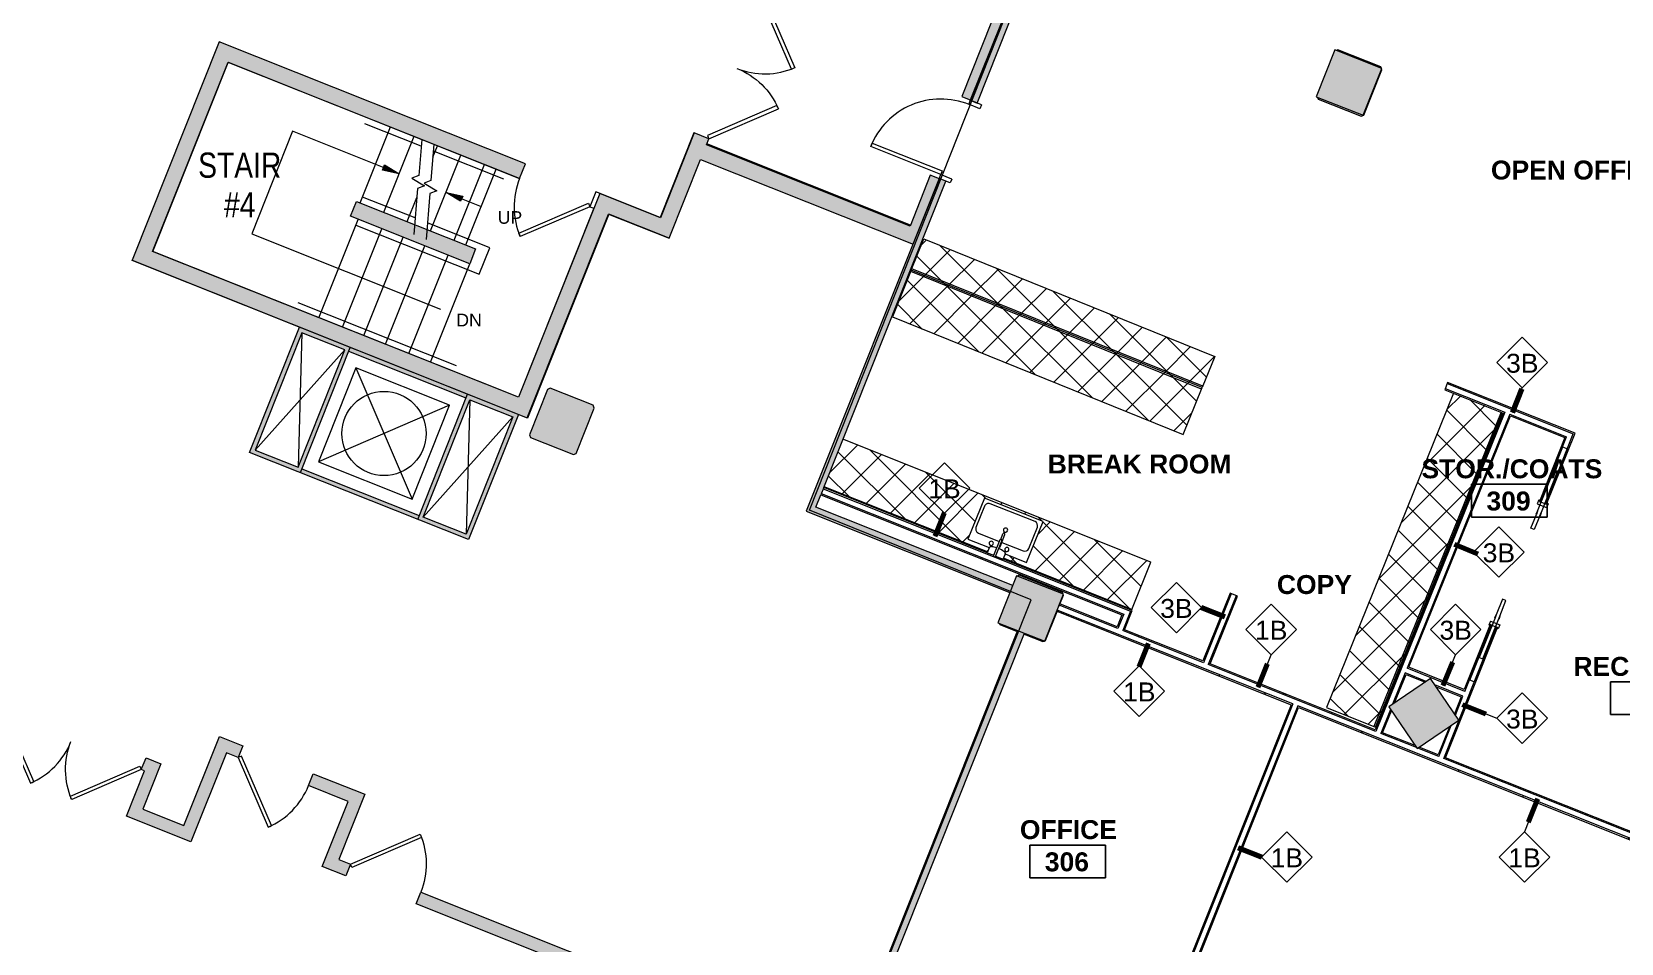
# Model space of a CAD drawing. Header units: inches. Extents: x -13 to 4331, y -638 to 2885.
# Drawn here: x 2208 to 2963, y 1564 to 1997 of the extents above; entities that cross this region are included whole.
import ezdxf

# ---------------------------------------------------------------- set-up
doc = ezdxf.new("R2010")
doc.units = ezdxf.units.IN
doc.header["$MEASUREMENT"] = 0
for name, color, linetype, lineweight in [('A-AREA-IDEN', 2, 'Continuous', 9), ('A-DETL-THIN', 151, 'Continuous', 9), ('A-DOOR', 31, 'Continuous', 13), ('A-DOOR-FRAM', 31, 'Continuous', 20), ('A-FLOR-STRS', 7, 'Continuous', 9), ('A-WALL', 113, 'Continuous', 9), ('A-WALL-IDEN', 211, 'Continuous', 9), ('A-WALL-PATT', 111, 'Continuous', 13), ('Chevy Chase Pavilion_3rd Floor Base_dwg', 8, 'Continuous', 9), ('I-WALL', 2, 'Continuous', 13), ('M-HVAC', 7, 'Continuous', 9), ('P-SANR-FIXT', 6, 'Continuous', 9), ('Q-CASE', 31, 'Continuous', 9), ('S-COLS', 52, 'Continuous', 13), ('TEXT - RCP', 7, 'Continuous', 9)]:
    doc.layers.add(name, color=color, linetype=linetype, lineweight=lineweight)
doc.styles.add('Arial', font='arial.ttf', dxfattribs={"height": 6})
doc.styles.add('Arial_1', font='arial.ttf', dxfattribs={"width": 0.8, "height": 12})
doc.styles.add('Swis721 Lt BT', font='swissl.ttf', dxfattribs={"height": 9})
doc.styles.add('Swis721 Lt BT_B', font='', dxfattribs={"height": 9})
doc.styles.get('Swis721 Lt BT_B').set_extended_font_data('Swis721 Lt BT', bold=True)
pattern_1 = [(0, (0, 0), (30.72, 7.68), [1.267, -21.773, 1.267, -21.773, -122.88]), (0, (0, 0), (30.72, 7.68), [-46.08, 1.267, -44.813, 1.267, -21.773, -53.76]), (0, (0, 0), (30.72, 7.68), [-115.2, 1.267, -14.093, 1.267, -37.133]), (120, (11.52, 3.84), (-22.011075, 22.7643), [1.267, -21.773, 1.267, -21.773, -122.88]), (120, (11.52, 3.84), (-22.011075, 22.7643), [-46.08, 1.267, -44.813, 1.267, -21.773, -53.76]), (120, (11.52, 3.84), (-22.011075, 22.7643), [-115.2, 1.267, -14.093, 1.267, -37.133]), (240, (15.36, 19.2), (-8.708925, -30.4443), [1.267, -21.773, 1.267, -21.773, -122.88]), (240, (15.36, 19.2), (-8.708925, -30.4443), [-46.08, 1.267, -44.813, 1.267, -21.773, -53.76]), (240, (15.36, 19.2), (-8.708925, -30.4443), [-115.2, 1.267, -14.093, 1.267, -37.133])]
pattern_2 = [(246.742, (1850.956, 2610.511), (10.4102, -4.474296), []), (336.742, (1850.956, 2610.511), (4.474296, 10.4102), [])]
pattern_3 = [(67, (-1776.086, -2730.02), (-10.43024, 4.427374), []), (157, (-1776.086, -2730.02), (-4.427374, -10.43024), [])]
pattern_4 = [(157, (2725.513, -2014.611), (-4.427374, -10.43024), []), (247, (2725.513, -2014.611), (10.43024, -4.427374), [])]

# ---------------------------------------------------------------- blocks, each defined once
blk = doc.blocks.new('Concrete-Rectangular-Column - 24x24-5082804-FIRST FLOOR CONSTRUCTION')
at = {"layer": 'S-COLS', "lineweight": 9}
blk.add_hatch(color=7, dxfattribs=at).paths.add_polyline_path([(2.36, -12), (12, -12), (12, 12), (-12, 12), (-12, -12)], flags=0)
at = {"layer": 'S-COLS', "color": 8, "lineweight": 20}
for p, q in [((12, 12), (-12, 12)), ((-12, 12), (-12, -12)), ((12, -12), (12, 12)), ((-12, -12), (12, -12))]:
    blk.add_line(p, q, dxfattribs=at)
blk = doc.blocks.new('Single Flush - OTJ_SOLIDFLUSH_ALUM-5082654-FIRST FLOOR CONSTRUCTION')
at = {"layer": 'A-DOOR', "lineweight": 20}
for p, q in [((16.15625, -1.75), (17.90625, -1.75)), ((16.15625, -37.5625), (16.15625, -1.75)), ((17.90625, -1.75), (17.90625, -37.5625)), ((17.90625, -37.5625), (16.15625, -37.5625))]:
    blk.add_line(p, q, dxfattribs=at)
at = {"layer": 'A-DOOR', "lineweight": 9}
blk.add_arc((17.90625, -1.75), 35.8125, 179.5, 270, dxfattribs=at)
at = {"layer": 'A-DOOR-FRAM'}
for p, q in [((-20, 4), (-20, -1.75)), ((-20, 4), (-18, 4)), ((-18, 4), (-18, -1.75)), ((18.000004, 4), (18.000004, -1.75)), ((18.000004, 4), (20.000004, 4)), ((20.000004, 4), (20.000004, -1.75)), ((-20, -1.75), (-18, -1.75)), ((18.000004, -1.75), (20.000004, -1.75))]:
    blk.add_line(p, q, dxfattribs=at)
blk = doc.blocks.new('C-Counter Top - ADJ HEIGHT-5508203-FIRST FLOOR CONSTRUCTION')
at = {"layer": 'Q-CASE'}
h = blk.add_hatch(dxfattribs=at)
h.set_pattern_fill('FP_16', color=256, style=0, pattern_type=2)
h.set_pattern_definition(pattern_2)
h.paths.add_polyline_path([(-47.26, -0.31), (-47.26, -0.75), (18.37, -0.75), (18.37, -0.31), (-47.01, -0.31)], flags=0)
h.paths.add_polyline_path([(26.59, -0.31), (26.59, -0.75), (110.23, -0.75), (110.23, -0.31), (34.24, -0.31)], flags=0)
h = blk.add_hatch(dxfattribs=at)
h.set_pattern_fill('FP_16', color=256, style=0, pattern_type=2)
h.set_pattern_definition(pattern_2)
h.paths.add_polyline_path([(-47.26, -0.75), (-47.26, -25), (110.23, -25), (110.23, -0.75), (26.59, -0.75), (26.59, -2.94), (37.48, -2.94), (37.48, -23.94), (7.48, -23.94), (7.48, -2.94), (18.39, -2.94), (18.37, -2.6), (18.37, -0.75), (-47.11, -0.75)], flags=0)
for p, q in [((-47.26, -0.31), (-47.26, -0.75)), ((-47.26, -0.75), (-47.26, -25)), ((-47.26, -0.75), (18.37, -0.75)), ((26.59, -0.75), (110.23, -0.75)), ((-47.26, -25), (110.23, -25))]:
    blk.add_line(p, q, dxfattribs=at)
blk = doc.blocks.new('C-Counter Top1 - 24_ Depth-5485153-FIRST FLOOR CONSTRUCTION')
at = {"layer": 'Q-CASE'}
h = blk.add_hatch(dxfattribs=at)
h.set_pattern_fill('FP_17', color=256, style=0, pattern_type=2)
h.set_pattern_definition(pattern_3)
h.paths.add_polyline_path([(101.74, -24), (101.74, 0), (-47.26, 0), (-47.26, -24), (86.19, -24)], flags=0)
for p, q in [((-47.26, 0), (-47.26, -24)), ((101.74, -24), (101.74, 0)), ((101.74, -0.75), (-47.26, -0.75)), ((-47.26, -24), (101.74, -24))]:
    blk.add_line(p, q, dxfattribs=at)
blk = doc.blocks.new('C-Counter Top1 - 16_ Depth_ Bar Height-5485154-FIRST FLOOR CONSTRUCTION')
at = {"layer": 'Q-CASE'}
h = blk.add_hatch(dxfattribs=at)
h.set_pattern_fill('FP_17', color=256, style=0, pattern_type=2)
h.set_pattern_definition(pattern_3)
h.paths.add_polyline_path([(101.74, 0), (101.74, 16), (-47.26, 16), (-47.26, 0), (76.5, 0)], flags=0)
for p, q in [((-47.26, 16), (101.74, 16)), ((-47.26, 0), (-47.26, 16)), ((101.74, 16), (101.74, 0)), ((101.74, 0.75), (-47.26, 0.75)), ((101.74, 0), (-47.26, 0))]:
    blk.add_line(p, q, dxfattribs=at)
blk = doc.blocks.new('Sink Kitchen-Single - 30_ x 21_-V5-FIRST FLOOR CONSTRUCTION')
at = {"layer": 'P-SANR-FIXT'}
for p, q in [((-3.47, 10.59), (-14.38, 10.59)), ((-14.38, 10.59), (-14.38, -10.41)), ((0.12, 8.34), (0.12, 2.09)), ((15.62, 10.59), (4.71, 10.59)), ((15.62, -10.41), (15.62, 10.59)), ((-12.88, 4.09), (-12.88, -6.91)), ((0.12, 6.09), (-10.88, 6.09)), ((1.12, 4.96), (1.12, 2.09)), ((12.12, 6.09), (1.4, 6.09)), ((14.12, -6.91), (14.12, 4.09)), ((-14.38, -10.41), (15.62, -10.41)), ((-10.88, -8.91), (12.12, -8.91))]:
    blk.add_line(p, q, dxfattribs=at)
for centre, radius, start, end in [((-3.38, 8.34), 1, 360, 180), ((-3.38, 8.34), 1, 180, 0), ((0.62, 8.34), 0.5, 108.7594, 180), ((4.62, 8.34), 1, 360, 180), ((4.62, 8.34), 1, 180, 360), ((-10.88, 4.09), 2, 90, 180), ((0.62, 0), 1, 360, 180), ((0.62, 0), 1, 180, 0), ((0.62, 2.09), 0.5, 180, 0), ((12.12, 4.09), 2, 360, 90), ((-10.88, -6.91), 2, 180, 270), ((12.12, -6.91), 2, 270, 0)]:
    blk.add_arc(centre, radius, start, end, dxfattribs=at)
blk = doc.blocks.new('C-Counter Top - ADJ HEIGHT-5548382-FIRST FLOOR CONSTRUCTION')
at = {"layer": 'Q-CASE'}
h = blk.add_hatch(dxfattribs=at)
h.set_pattern_fill('FP_18', color=256, style=0, pattern_type=2)
h.set_pattern_definition(pattern_4)
h.paths.add_polyline_path([(114.32, 0), (-46.88, 0), (-46.88, -0.75), (114.32, -0.75), (114.32, -0.07)], flags=0)
h = blk.add_hatch(dxfattribs=at)
h.set_pattern_fill('FP_18', color=256, style=0, pattern_type=2)
h.set_pattern_definition(pattern_4)
h.paths.add_polyline_path([(114.32, -0.75), (-46.88, -0.75), (-46.77, -25), (114.32, -25), (114.32, -0.75)], flags=0)
for p, q in [((114.32, 0), (-46.89, 0)), ((114.32, -0.75), (114.32, 0)), ((-46.88, -0.75), (114.32, -0.75)), ((114.32, -25), (114.32, -0.75)), ((-46.77, -25), (114.32, -25))]:
    blk.add_line(p, q, dxfattribs=at)
blk = doc.blocks.new('Double Flush Pocket - Int-PP-F-WDMF-72_ x 84-5659430-FIRST FLOOR CONSTRUCTION')
at = {"layer": 'A-DOOR', "lineweight": 20}
for p, q in [((-48, -0.88), (-48, 0.87)), ((-48, 0.87), (-26.82, 0.87)), ((-25.24, 0.87), (-18.19, 0.87)), ((-18.19, 0.87), (-18.19, -0.88)), ((18.19, 0.87), (18.19, -0.88)), ((26.21, 0.87), (18.19, 0.87)), ((48, 0.87), (27.79, 0.87)), ((48, -0.88), (48, 0.87)), ((-26.82, -0.88), (-48, -0.88)), ((-18.19, -0.88), (-25.24, -0.88)), ((18.19, -0.88), (26.21, -0.88)), ((27.79, -0.88), (48, -0.88))]:
    blk.add_line(p, q, dxfattribs=at)
at = {"layer": 'A-DOOR', "lineweight": 9}
for p, q in [((-26.82, 0.99), (-25.24, 0.99)), ((-26.82, 0.99), (-26.82, 0.87)), ((-25.24, 0.87), (-26.82, 0.87)), ((-25.24, 0.87), (-25.24, 0.99)), ((26.21, 0.99), (27.79, 0.99)), ((26.21, 0.99), (26.21, 0.87)), ((27.79, 0.87), (26.21, 0.87)), ((27.79, 0.87), (27.79, 0.99)), ((-26.82, -0.88), (-25.24, -0.88)), ((-26.82, -0.88), (-26.82, -0.99)), ((-25.24, -0.99), (-26.82, -0.99)), ((-25.24, -0.99), (-25.24, -0.88)), ((26.21, -0.88), (27.79, -0.88)), ((26.21, -0.88), (26.21, -0.99)), ((27.79, -0.99), (26.21, -0.99)), ((27.79, -0.99), (27.79, -0.88))]:
    blk.add_line(p, q, dxfattribs=at)
for centre, start, end in [((-48, 0.87), 359.5, 0), ((48, 0.87), 180, 180.5)]:
    blk.add_arc(centre, 29.81, start, end, dxfattribs=at)
at = {"layer": 'A-DOOR-FRAM'}
for p, q in [((-32, 2.38), (-30, 2.38)), ((-32, 2.38), (-32, 1.88)), ((-32, 1.88), (-31.5, 1.88)), ((-31.5, -1.88), (-31.5, 1.88)), ((-30, -2.38), (-30, 2.38)), ((30, -2.38), (30, 2.38)), ((30, 2.38), (32, 2.38)), ((31.5, 1.88), (32, 1.88)), ((31.5, -1.88), (31.5, 1.88)), ((32, 2.38), (32, 1.88)), ((-32, -1.88), (-31.5, -1.88)), ((-32, -2.38), (-32, -1.88)), ((-32, -2.38), (-30, -2.38)), ((30, -2.38), (32, -2.38)), ((31.5, -1.88), (32, -1.88)), ((32, -2.38), (32, -1.88))]:
    blk.add_line(p, q, dxfattribs=at)
blk = doc.blocks.new('P-Faucet-Counter - Polished Chrome-4259823-FIRST FLOOR CONSTRUCTION')
at = {"layer": 'P-SANR-FIXT'}
for p, q in [((-0.47, 0.12), (-0.47, -7.88)), ((0.47, -7.88), (0.47, 0.12))]:
    blk.add_line(p, q, dxfattribs=at)
for centre, start, end in [((0, 0.12), 0, 180), ((0, -7.88), 180, 360)]:
    blk.add_arc(centre, 0.467, start, end, dxfattribs=at)
blk = doc.blocks.new('P-Water Filtration Cooler Bottle Filler - Bottle Filler-5619161-FIRST FLOOR CONSTRUCTION')
at = {"layer": 'P-SANR-FIXT'}
for p, q in [((-4.11, 4.32), (-4.11, 1.88)), ((-4.11, 1.88), (-0.78, 1.88)), ((0.16, 1.88), (4.11, 1.88)), ((4.11, 1.88), (4.11, 4.32))]:
    blk.add_line(p, q, dxfattribs=at)
for start, end in [(93.83229, 105.50193), (74.49807, 89.22601)]:
    blk.add_arc((0, -5.9), 11.64, start, end, dxfattribs=at)
for points in [[(-3.11, 5.32), (-3.19, 5.32), (-3.34, 5.3), (-3.55, 5.23), (-3.74, 5.11), (-3.93, 4.92), (-4.05, 4.71), (-4.1, 4.49), (-4.11, 4.38), (-4.11, 4.32)], [(4.11, 4.32), (4.11, 4.4), (4.09, 4.55), (4.02, 4.76), (3.9, 4.95), (3.71, 5.14), (3.5, 5.26), (3.28, 5.31), (3.17, 5.32), (3.11, 5.32)]]:
    blk.add_open_spline(points, degree=3, knots=[0, 0, 0, 0, 0.142857, 0.285714, 0.428571, 0.571429, 0.785714, 0.892857, 1, 1, 1, 1], dxfattribs=at)
blk = doc.blocks.new('Chevy Chase Pavilion_3rd Floor Base_dwg__U3-5518006-FIRST FLOOR CONSTRUCTION')
at = {"layer": 'A-DOOR', "color": 7, "lineweight": 9, "flags": 128}
blk.add_lwpolyline([(0, 0), (25.46, 25.46), (26.07, 24.84), (26.66, 24.18), (1.24, -1.24)], close=True, dxfattribs=at)
at = {"layer": 'A-DOOR', "color": 7, "lineweight": 9}
blk.add_arc((0, 0), 36, 0, 45, dxfattribs=at)
blk = doc.blocks.new('Chevy Chase Pavilion_3rd Floor Base_dwg__U3-5518005-FIRST FLOOR CONSTRUCTION')
at = {"layer": 'A-DOOR', "color": 7, "lineweight": 9, "flags": 128}
blk.add_lwpolyline([(0, 0), (25.46, 25.46), (26.07, 24.84), (26.66, 24.18), (1.24, -1.24)], close=True, dxfattribs=at)
at = {"layer": 'A-DOOR', "color": 7, "lineweight": 9}
blk.add_arc((0, 0), 36, 0, 45, dxfattribs=at)
blk = doc.blocks.new('Chevy Chase Pavilion_3rd Floor Base_dwg_cut-V1-FIRST FLOOR CONSTRUCTION')
at = {"layer": 'A-FLOR-STRS', "flags": 128}
blk.add_lwpolyline([(-0.815, 0), (-0.125, 0), (-0.063, -0.125), (0.062, 0.125), (0.125, 0), (1, 0)], dxfattribs=at)
blk = doc.blocks.new('Chevy Chase Pavilion_3rd Floor Base_dwg_cut-V2-FIRST FLOOR CONSTRUCTION')
at = {"layer": 'A-FLOR-STRS', "flags": 128}
blk.add_lwpolyline([(-0.815, 0), (-0.125, 0), (-0.063, -0.125), (0.062, 0.125), (0.125, 0), (1, 0)], dxfattribs=at)
blk = doc.blocks.new('Chevy Chase Pavilion_3rd Floor Base_dwg__U5-5518022-FIRST FLOOR CONSTRUCTION')
at = {"layer": 'A-DOOR', "color": 7, "lineweight": 9, "flags": 128}
blk.add_lwpolyline([(0, 0), (25.46, -25.46), (26.07, -24.84), (26.66, -24.18), (1.24, 1.24)], close=True, dxfattribs=at)
at = {"layer": 'A-DOOR', "color": 7, "lineweight": 9}
blk.add_arc((0, 0), 36, 315, 0, dxfattribs=at)
blk = doc.blocks.new('Chevy Chase Pavilion_3rd Floor Base_dwg__U5-5518008-FIRST FLOOR CONSTRUCTION')
at = {"layer": 'A-DOOR', "color": 7, "lineweight": 9, "flags": 128}
blk.add_lwpolyline([(0, 0), (25.46, -25.46), (26.07, -24.84), (26.66, -24.18), (1.24, 1.24)], close=True, dxfattribs=at)
at = {"layer": 'A-DOOR', "color": 7, "lineweight": 9}
blk.add_arc((0, 0), 36, 315, 0, dxfattribs=at)
blk = doc.blocks.new('Chevy Chase Pavilion_3rd Floor Base_dwg-5020009-FIRST FLOOR CONSTRUCTION')
at = {"layer": 'A-FLOR-STRS'}
for points in [[(2382.29, 1929.43), (2374.37, 1931.15), (2375.35, 1933.63)], [(2411.52, 1916.34), (2404.58, 1920.54), (2412.51, 1918.81)]]:
    blk.add_hatch(color=256, dxfattribs=at).paths.add_polyline_path(points, flags=0)
at = {"layer": 'A-WALL-PATT', "lineweight": 9}
h = blk.add_hatch(color=7, dxfattribs=at)
h.paths.add_polyline_path([(2839.39, 1956.78), (2840.69, 1957.34), (2849.23, 1978.9), (2849.03, 1979.36), (2840.25, 1957.2), (2818.54, 1965.8), (2818.94, 1964.89), (2838.33, 1957.2)], flags=0)
h.paths.add_polyline_path([(2848.94, 1979.57), (2848.67, 1980.2), (2828.22, 1988.3), (2827.59, 1988.03), (2848.67, 1979.68)], flags=0)
for points in [[(2415.83, 1886.65), (2418.66, 1893.73), (2362.05, 1916.3), (2359.23, 1909.22), (2410.96, 1888.59)], [(2465.19, 1795.95), (2466.49, 1796.51), (2475.04, 1818.07), (2474.48, 1819.37), (2454.02, 1827.48), (2452.73, 1826.91), (2444.18, 1805.36), (2444.74, 1804.06), (2463.78, 1796.51)]]:
    blk.add_hatch(color=7, dxfattribs=at).paths.add_polyline_path(points, flags=0)
h = blk.add_hatch(color=7, dxfattribs=at)
h.paths.add_polyline_path([(2415.29, 1755.51), (2438.99, 1814.95), (2414.84, 1824.59), (2414.84, 1824.64), (2359.13, 1846.86), (2359.11, 1846.81), (2334.96, 1856.44), (2311.25, 1797), (2414.84, 1755.68)], flags=0)
h.paths.add_polyline_path([(2414.17, 1758.11), (2393.74, 1766.26), (2415.96, 1821.99), (2436.4, 1813.84), (2414.84, 1759.8)], flags=0)
h.paths.add_polyline_path([(2391.88, 1767), (2336.15, 1789.22), (2358.37, 1844.95), (2414.1, 1822.73), (2392.9, 1769.55)], flags=0)
h.paths.add_polyline_path([(2334.29, 1789.96), (2313.85, 1798.11), (2336.08, 1853.84), (2356.51, 1845.69), (2335.41, 1792.76)], flags=0)
h = blk.add_hatch(color=7, dxfattribs=at)
h.paths.add_polyline_path([(2459.2, 1484.99), (2463.65, 1496.13), (2458.07, 1498.35), (2455.85, 1492.78), (2439.82, 1499.17), (2437.6, 1493.6), (2455.85, 1486.32)], flags=0)
h.paths.add_polyline_path([(2364.75, 1490.28), (2375.88, 1518.21), (2404.16, 1506.94), (2406.38, 1512.51), (2372.53, 1526.01), (2360.68, 1496.28), (2361.09, 1495.67)], flags=0)
h.paths.add_polyline_path([(2476.98, 1529.57), (2485.5, 1550.93), (2392.62, 1587.98), (2390.39, 1582.4), (2477.71, 1547.58), (2471.41, 1531.79), (2475.9, 1530)], flags=0)
h.paths.add_polyline_path([(2154.12, 1591.26), (2178.93, 1653.49), (2182.88, 1651.92), (2191.48, 1673.47), (2192.96, 1672.87), (2195.18, 1678.45), (2188.12, 1681.26), (2179.53, 1659.71), (2175.58, 1661.29), (2150.76, 1599.05), (2145.19, 1601.28), (2152.49, 1619.57), (2141.34, 1624.02), (2139.12, 1618.45), (2144.69, 1616.22), (2137.4, 1597.93), (2150.76, 1592.59)], flags=0)
h.paths.add_polyline_path([(2356.95, 1595.74), (2359.18, 1601.31), (2353.6, 1603.53), (2365.94, 1634.47), (2341.51, 1644.21), (2339.29, 1638.64), (2358.14, 1631.12), (2345.81, 1600.18), (2353.6, 1597.08)], flags=0)
h.paths.add_polyline_path([(1989.63, 1607.76), (2013.82, 1668.42), (2071.41, 1645.45), (2070.86, 1646.72), (2072.71, 1651.39), (2010.47, 1676.21), (1986.28, 1615.56), (1922.65, 1640.93), (1943.99, 1694.44), (1894.39, 1714.22), (1892.16, 1708.64), (1936.19, 1691.08), (1914.85, 1637.58), (1986.28, 1609.1)], flags=0)
h.paths.add_polyline_path([(2283.38, 1611.84), (2300.28, 1654.19), (2305.85, 1651.97), (2308.07, 1657.54), (2296.93, 1661.99), (2280.03, 1619.63), (2260.53, 1627.41), (2269.12, 1648.96), (2262.06, 1651.78), (2259.84, 1646.2), (2261.33, 1645.61), (2252.73, 1624.06), (2282.75, 1612.09)], flags=0)
h.paths.add_polyline_path([(1728.02, 1619.37), (1781.26, 1752.87), (1825.28, 1735.31), (1827.51, 1740.89), (1777.91, 1760.67), (1724.67, 1627.17), (1472.19, 1727.85), (1491.2, 1775.5), (1479.96, 1779.98), (1477.74, 1774.41), (1483.4, 1772.15), (1464.4, 1724.5), (1724.67, 1620.71)], flags=0)
h.paths.add_polyline_path([(2105.68, 1631.78), (2107.9, 1637.36), (2095, 1642.5), (2092.79, 1636.92), (2100.87, 1633.7)], flags=0)
h.paths.add_polyline_path([(1390.79, 1695.5), (1377.91, 1713.34), (1390.77, 1745.57), (1385.19, 1747.8), (1371.12, 1712.5), (1380.4, 1699.65), (1390.77, 1695.51)], flags=0)
h.paths.add_polyline_path([(1404.1, 1779.01), (1412.62, 1800.38), (1418.29, 1798.12), (1420.51, 1803.69), (1409.27, 1808.17), (1398.53, 1781.24)], flags=0)
h = blk.add_hatch(color=7, dxfattribs=at)
h.paths.add_polyline_path([(2688.12, 1707.05), (2688.79, 1707.34), (2679.41, 1711.06), (2679.21, 1710.58), (2687.7, 1707.22)], flags=0)
h.paths.add_polyline_path([(2689.23, 1707.53), (2689.42, 1707.61), (2694.88, 1721.4), (2694.75, 1721.44), (2689.26, 1707.61)], flags=0)
h.paths.add_polyline_path([(2675.96, 1711.87), (2676.15, 1712.35), (2667.38, 1715.83), (2667.67, 1715.15), (2674.03, 1712.63)], flags=0)
h.paths.add_polyline_path([(2695.44, 1723.19), (2696.13, 1724.94), (2696.27, 1724.88), (2697.95, 1729.2), (2697.88, 1729.36), (2695.9, 1724.35)], flags=0)
h.paths.add_polyline_path([(2697.78, 1729.59), (2697.4, 1730.47), (2676.95, 1738.57), (2676.08, 1738.2), (2697.4, 1729.74)], flags=0)
at = {"layer": 'A-FLOR-STRS'}
for p, q in [((2363.85, 1915.59), (2378.24, 1951.66)), ((2392.75, 1942.51), (2365.94, 1953.2)), ((2375, 1911.14), (2389.39, 1947.22)), ((2398.34, 1937.26), (2400.53, 1942.77)), ((2374.37, 1931.15), (2375.35, 1933.63)), ((2375.35, 1933.63), (2382.29, 1929.43)), ((2397.29, 1902.25), (2411.68, 1938.33)), ((2432.11, 1926.81), (2398.58, 1940.19)), ((2408.44, 1897.81), (2422.82, 1933.88)), ((2382.29, 1929.43), (2374.37, 1931.15)), ((2414.04, 1895.57), (2428.43, 1931.64)), ((2389.93, 1908.42), (2364.96, 1918.37)), ((2386.15, 1906.7), (2390.74, 1918.21)), ((2404.58, 1920.54), (2421.34, 1913.86)), ((2411.52, 1916.34), (2404.58, 1920.54)), ((2404.58, 1920.54), (2412.51, 1918.81)), ((2412.51, 1918.81), (2411.52, 1916.34)), ((2344.24, 1861.01), (2362.89, 1907.76)), ((2355.39, 1856.56), (2374.03, 1903.32)), ((2365.6, 1852.49), (2384.25, 1899.24)), ((2375.82, 1848.41), (2394.47, 1895.17)), ((2386.97, 1843.97), (2405.61, 1890.72)), ((2397.18, 1839.89), (2415.83, 1886.65)), ((2334.2, 1868.24), (2409.44, 1838.23))]:
    blk.add_line(p, q, dxfattribs=at)
at = {"layer": 'A-FLOR-STRS', "flags": 128}
for points in [[(2382.29, 1929.43), (2331.72, 1949.6), (2312.28, 1900.85), (2401.9, 1865.11)], [(2361.77, 1904.98), (2420.29, 1881.64), (2425.34, 1894.29), (2395.75, 1906.09)]]:
    blk.add_lwpolyline(points, dxfattribs=at)
at = {"layer": 'A-WALL', "color": 7}
for p, q in [((2625.21, 1905.01), (2528.47, 1943.59)), ((2335.41, 1787.36), (2359.11, 1846.81)), ((2414.1, 1822.73), (2358.37, 1844.95)), ((2391.14, 1765.14), (2414.84, 1824.59)), ((2336.15, 1789.22), (2391.88, 1767))]:
    blk.add_line(p, q, dxfattribs=at)
at = {"layer": 'A-WALL', "color": 7, "flags": 128}
for points in [[(2522.48, 1948.83), (2522.37, 1948.87), (2506.33, 1908.65), (2475.76, 1920.84), (2472.94, 1913.76), (2474.79, 1913.02), (2438.98, 1823.22), (2265.32, 1892.48), (2301.13, 1982.28)], [(2439.54, 1927.21), (2439.5, 1927.1), (2301.13, 1982.28)], [(2510.61, 1898.8), (2510.59, 1898.75), (2481.88, 1910.2), (2443.24, 1813.32), (2255.41, 1888.22), (2255.44, 1888.29)], [(2438.99, 1814.95), (2415.29, 1755.51), (2311.25, 1797), (2334.96, 1856.44)]]:
    blk.add_lwpolyline(points, dxfattribs=at)
for points in [[(2415.83, 1886.65), (2359.23, 1909.22), (2362.05, 1916.3), (2418.66, 1893.73)], [(2313.85, 1798.11), (2334.29, 1789.96), (2356.51, 1845.69), (2336.08, 1853.84)], [(2414.17, 1758.11), (2393.74, 1766.26), (2415.96, 1821.99), (2436.4, 1813.84)], [(2262.06, 1651.78), (2269.12, 1648.96), (2260.53, 1627.41), (2280.03, 1619.63), (2296.93, 1661.99), (2308.07, 1657.54), (2305.85, 1651.97), (2300.28, 1654.19), (2283.38, 1611.84), (2252.73, 1624.06), (2261.33, 1645.61), (2259.84, 1646.2)], [(2341.51, 1644.21), (2365.94, 1634.47), (2353.6, 1603.53), (2359.18, 1601.31), (2356.95, 1595.74), (2345.81, 1600.18), (2358.14, 1631.12), (2339.29, 1638.64)], [(2392.62, 1587.98), (2485.5, 1550.93), (2476.98, 1529.57), (2471.41, 1531.79), (2477.71, 1547.58), (2390.39, 1582.4)]]:
    blk.add_lwpolyline(points, close=True, dxfattribs=at)
at = {"layer": 'M-HVAC'}
for p, q in [((2336.08, 1853.84), (2334.29, 1789.96)), ((2313.85, 1798.11), (2356.51, 1845.69)), ((2361.72, 1837.16), (2388.53, 1774.79)), ((2415.96, 1821.99), (2414.17, 1758.11)), ((2393.74, 1766.26), (2436.4, 1813.84))]:
    blk.add_line(p, q, dxfattribs=at)
at = {"layer": 'M-HVAC', "flags": 128}
blk.add_lwpolyline([(2406.31, 1819.38), (2343.94, 1792.57), (2388.53, 1774.79), (2406.31, 1819.38), (2361.72, 1837.16), (2343.94, 1792.57)], dxfattribs=at)
at = {"layer": 'M-HVAC'}
blk.add_circle((2375.12, 1805.97), 20.03, dxfattribs=at)
at = {"layer": 'S-COLS', "color": 7, "lineweight": 9, "flags": 128}
for points in [[(2848.94, 1979.57), (2848.67, 1980.2), (2828.22, 1988.3), (2827.59, 1988.03)], [(2818.54, 1965.8), (2818.94, 1964.89), (2839.39, 1956.78), (2840.69, 1957.34), (2849.23, 1978.9), (2849.03, 1979.36)], [(2697.78, 1729.59), (2697.4, 1730.47), (2676.95, 1738.57), (2676.08, 1738.2)], [(2696.27, 1724.88), (2697.96, 1729.17), (2697.88, 1729.36)], [(2667.38, 1715.83), (2667.67, 1715.15), (2675.96, 1711.87)], [(2689.23, 1707.53), (2689.42, 1707.61), (2694.88, 1721.4)], [(2679.21, 1710.58), (2688.12, 1707.05), (2688.79, 1707.34)]]:
    blk.add_lwpolyline(points, dxfattribs=at)
blk.add_lwpolyline([(2444.18, 1805.36), (2444.74, 1804.06), (2465.19, 1795.95), (2466.49, 1796.51), (2475.04, 1818.07), (2474.48, 1819.37), (2454.02, 1827.48), (2452.73, 1826.91)], close=True, dxfattribs=at)
for name, p, rotation in [('Chevy Chase Pavilion_3rd Floor Base_dwg__U3-5518006-FIRST FLOOR CONSTRUCTION', (2556.12, 2012.93), 248.2578975104178), ('Chevy Chase Pavilion_3rd Floor Base_dwg__U3-5518006-FIRST FLOOR CONSTRUCTION', (2472.94, 1913.76), 158.2579999999989), ('Chevy Chase Pavilion_3rd Floor Base_dwg__U5-5518008-FIRST FLOOR CONSTRUCTION', (2192.96, 1672.87), 338.258), ('Chevy Chase Pavilion_3rd Floor Base_dwg__U5-5518008-FIRST FLOOR CONSTRUCTION', (2305.85, 1651.97), 338.258)]:
    blk.add_blockref(name, p, dxfattribs=dict(rotation=rotation))
at = {"extrusion": (0, 0, -1)}
for name, p, zscale, rotation in [('Chevy Chase Pavilion_3rd Floor Base_dwg__U3-5518005-FIRST FLOOR CONSTRUCTION', (-2529.45, 1946.05), -1, 111.7418975103844), ('Chevy Chase Pavilion_3rd Floor Base_dwg__U5-5518022-FIRST FLOOR CONSTRUCTION', (-2259.84, 1646.2), -1, 21.74199999999709), ('Chevy Chase Pavilion_3rd Floor Base_dwg__U5-5518022-FIRST FLOOR CONSTRUCTION', (-2359.18, 1601.31), -0.9999999999999999, 201.7419999999995)]:
    blk.add_blockref(name, p, dxfattribs=dict(at, zscale=zscale, rotation=rotation))
at = {"xscale": 24.99999999999999, "yscale": 24.99999999999999, "zscale": 24.99999999999999, "rotation": 265.2665135968279}
for name, p in [('Chevy Chase Pavilion_3rd Floor Base_dwg_cut-V2-FIRST FLOOR CONSTRUCTION', (2391.34, 1925.46)), ('Chevy Chase Pavilion_3rd Floor Base_dwg_cut-V1-FIRST FLOOR CONSTRUCTION', (2397.17, 1923.14))]:
    blk.add_blockref(name, p, dxfattribs=at)
at = {"layer": 'A-FLOR-STRS', "char_height": 6, "attachment_point": 2, "line_spacing_factor": 0.941778, "style": 'Arial'}
for s, insert, width in [('UP', (2434.96, 1911.65), 13.8835), ('DN', (2415.52, 1862.9), 14.3977)]:
    blk.add_mtext(s, dxfattribs=dict(at, insert=insert, width=width))
at = {"layer": 'TEXT - RCP', "insert": (2306.58, 1939.5), "char_height": 12, "width": 45.5438, "attachment_point": 2, "line_spacing_factor": 0.941778, "style": 'Arial_1'}
blk.add_mtext('STAIR\\P#4', dxfattribs=at)
blk = doc.blocks.new('Wall Tag - 1_4_-62626-FIRST FLOOR CONSTRUCTION')
at = {"layer": 'A-WALL-IDEN'}
for p, q in [((-0.125, 0), (0, 0.125)), ((0, 0.125), (0.125, 0)), ((-0.125, 0), (0, -0.125)), ((0, -0.125), (0.125, 0))]:
    blk.add_line(p, q, dxfattribs=at)
blk = doc.blocks.new('Room Tag - Room Name and Number-3379422-FIRST FLOOR CONSTRUCTION')
at = {"layer": 'A-AREA-IDEN'}
for p, q in [((-0.1881, -0.1636), (-0.1881, -0.0018)), ((-0.1881, -0.0018), (0.1869, -0.0018)), ((0.1869, -0.0018), (-0.1881, -0.0018)), ((-0.1881, -0.0018), (-0.1881, -0.1636)), ((0.1869, -0.0018), (0.1869, -0.1636)), ((0.1869, -0.1636), (0.1869, -0.0018)), ((0.1869, -0.1636), (-0.1881, -0.1636)), ((-0.1881, -0.1636), (0.1869, -0.1636))]:
    blk.add_line(p, q, dxfattribs=at)

msp = doc.modelspace()

# ---------------------------------------------------------------- hatches: boundary and pattern name
at = {"layer": 'A-WALL-PATT', "lineweight": 9}
h = msp.add_hatch(color=7, dxfattribs=at)
h.paths.add_polyline_path([(2579.01, 1767.74), (2642.08, 1925.88), (2638.83, 1927.18), (2575.76, 1769.04)], flags=0)
h.paths.add_polyline_path([(2656.89, 1963.03), (2716.72, 2113.05), (2715.49, 2110.38), (2712.55, 2111.55), (2687.68, 2049.18), (2686.04, 2045.57), (2684.48, 2041.14), (2653.87, 1964.39), (2653.69, 1964.46), (2653.64, 1964.33), (2653.87, 1964.24)], flags=0)
h.paths.add_polyline_path([(2712.27, 2111.33), (2712.55, 2111.55), (2712.38, 2111.62), (2712.35, 2111.55)], flags=0)
for points in [[(2653.87, 1964.39), (2684.48, 2041.14), (2686.04, 2045.57), (2687.68, 2049.18), (2712.55, 2111.55), (2712.27, 2111.33), (2712.38, 2111.62), (2708.26, 2113.26), (2649.57, 1966.1)], [(2439.54, 1927.21), (2442.32, 1934.18), (2296.87, 1992.18), (2294.1, 1985.22), (2439.02, 1927.42)], [(2262.41, 1885.52), (2301.06, 1982.44), (2294.1, 1985.22), (2255.44, 1888.29)], [(2510.61, 1898.8), (2529.45, 1946.05), (2522.48, 1948.83), (2503.64, 1901.58), (2506.42, 1900.47)], [(2622.25, 1897.6), (2625.03, 1904.57), (2528.29, 1943.15), (2525.51, 1936.18), (2616.63, 1899.84)], [(2626.37, 1895.96), (2638.78, 1927.07), (2634.66, 1928.72), (2622.25, 1897.6), (2625.62, 1896.26)], [(2503.64, 1901.58), (2506.42, 1908.55), (2477.65, 1920.02), (2474.88, 1913.06), (2486.17, 1908.55)], [(2443.21, 1813.41), (2481.84, 1910.28), (2474.88, 1913.06), (2436.25, 1816.19), (2442.32, 1813.77)], [(2436.25, 1816.19), (2439.02, 1823.16), (2265.19, 1892.48), (2262.41, 1885.52), (2282.75, 1877.41)], [(2672.5, 1730.46), (2673.79, 1733.71), (2580.31, 1770.99), (2579.01, 1767.74), (2666.8, 1732.73)], [(2607.63, 1531.09), (2679.41, 1711.06), (2676.15, 1712.35), (2604.38, 1532.38)]]:
    msp.add_hatch(color=7, dxfattribs=at).paths.add_polyline_path(points, flags=0)
h = msp.add_hatch(dxfattribs=at)
h.set_pattern_fill('FP_13', color=256, style=0, pattern_type=2)
h.set_pattern_definition(pattern_1)
h.paths.add_polyline_path([(2940.13, 1805.77), (2940.36, 1806.35), (2880.43, 1830.26), (2880.2, 1829.67), (2939.98, 1805.83)], flags=0)
h = msp.add_hatch(dxfattribs=at)
h.set_pattern_fill('FP_13', color=256, style=0, pattern_type=2)
h.set_pattern_definition(pattern_1)
h.paths.add_polyline_path([(2846.6, 1664.93), (2907.42, 1815.45), (2906.84, 1815.69), (2846.02, 1665.16)], flags=0)
h = msp.add_hatch(dxfattribs=at)
h.set_pattern_fill('FP_13', color=256, style=0, pattern_type=2)
h.set_pattern_definition(pattern_1)
h.paths.add_polyline_path([(2849.51, 1663.77), (2853.72, 1674.19), (2853.29, 1674.81), (2848.93, 1664)], flags=0)
h.paths.add_polyline_path([(2854.29, 1677.27), (2855.21, 1677.9), (2860.88, 1691.93), (2860.3, 1692.16), (2854.78, 1678.48)], flags=0)
h.paths.add_polyline_path([(2861.82, 1694.25), (2910.32, 1814.3), (2909.74, 1814.53), (2861.24, 1694.48), (2861.43, 1694.4)], flags=0)
h = msp.add_hatch(dxfattribs=at)
h.set_pattern_fill('FP_13', color=256, style=0, pattern_type=2)
h.set_pattern_definition(pattern_1)
h.paths.add_polyline_path([(2879.42, 1651.84), (2904.13, 1713.82), (2903.55, 1714.05), (2878.84, 1652.08)], flags=0)
h.paths.add_polyline_path([(2927.47, 1772.34), (2940.94, 1806.12), (2940.36, 1806.35), (2926.89, 1772.57)], flags=0)
h = msp.add_hatch(dxfattribs=at)
h.set_pattern_fill('FP_13', color=256, style=0, pattern_type=2)
h.set_pattern_definition(pattern_1)
h.paths.add_polyline_path([(2876.52, 1653), (2882.17, 1667.18), (2881.25, 1666.55), (2875.94, 1653.23), (2876.29, 1653.09)], flags=0)
h.paths.add_polyline_path([(2884.13, 1672.09), (2887.72, 1681.09), (2887.14, 1681.32), (2883.71, 1672.72), (2884.06, 1672.2)], flags=0)
h.paths.add_polyline_path([(2888.64, 1683.41), (2901.23, 1714.97), (2900.65, 1715.21), (2888.06, 1683.64), (2888.3, 1683.55)], flags=0)
h.paths.add_polyline_path([(2924.57, 1773.49), (2936.88, 1804.38), (2936.3, 1804.61), (2923.99, 1773.72)], flags=0)
h = msp.add_hatch(dxfattribs=at)
h.set_pattern_fill('FP_13', color=256, style=0, pattern_type=2)
h.set_pattern_definition(pattern_1)
h.paths.add_polyline_path([(2725.71, 1719.74), (2725.94, 1720.32), (2582.85, 1777.38), (2582.62, 1776.8), (2724.25, 1720.32)], flags=0)
h = msp.add_hatch(dxfattribs=at)
h.set_pattern_fill('FP_13', color=256, style=0, pattern_type=2)
h.set_pattern_definition(pattern_1)
h.paths.add_polyline_path([(2729.78, 1721.48), (2730.01, 1722.06), (2665.65, 1747.68), (2665.51, 1747.44), (2665.45, 1747.37), (2665.24, 1747.28), (2665, 1747.31), (2664.81, 1747.46), (2664.71, 1747.68), (2664.74, 1747.92), (2664.8, 1748.06), (2584.01, 1780.28), (2583.78, 1779.7), (2729.34, 1721.65)], flags=0)
h = msp.add_hatch(dxfattribs=at)
h.set_pattern_fill('FP_13', color=256, style=0, pattern_type=2)
h.set_pattern_definition(pattern_1)
h.paths.add_polyline_path([(2764.64, 1697.62), (2777.65, 1729.81), (2777.07, 1730.04), (2764.06, 1697.85), (2764.41, 1697.71)], flags=0)
h = msp.add_hatch(dxfattribs=at)
h.set_pattern_fill('FP_13', color=256, style=0, pattern_type=2)
h.set_pattern_definition(pattern_1)
h.paths.add_polyline_path([(3027.74, 1588.66), (3027.97, 1589.24), (2990.51, 1604.18), (2990.28, 1603.6), (3020.46, 1591.56)], flags=0)
h.paths.add_polyline_path([(2989.82, 1603.78), (2990.05, 1604.36), (2809.21, 1676.48), (2808.98, 1675.9), (2988.36, 1604.36)], flags=0)
h.paths.add_polyline_path([(2806.66, 1676.82), (2806.89, 1677.4), (2694.98, 1722.03), (2694.75, 1721.45), (2806.08, 1677.06)], flags=0)
h = msp.add_hatch(dxfattribs=at)
h.set_pattern_fill('FP_13', color=256, style=0, pattern_type=2)
h.set_pattern_definition(pattern_1)
h.paths.add_polyline_path([(3028.9, 1591.56), (3029.13, 1592.14), (2878.84, 1652.08), (2878.61, 1651.5), (2998.25, 1603.78)], flags=0)
h.paths.add_polyline_path([(2876.29, 1652.42), (2876.52, 1653), (2866.87, 1656.81), (2866.28, 1656.41), (2867.74, 1655.83)], flags=0)
h.paths.add_polyline_path([(2865.58, 1656.69), (2864.95, 1657.61), (2848.93, 1664), (2848.69, 1663.43), (2854.78, 1661)], flags=0)
h.paths.add_polyline_path([(2846.37, 1664.35), (2846.6, 1664.93), (2766.96, 1696.69), (2766.73, 1696.11), (2846.02, 1664.49)], flags=0)
h.paths.add_polyline_path([(2764.41, 1697.04), (2764.64, 1697.62), (2726.31, 1712.9), (2726.08, 1712.32), (2740.37, 1706.62)], flags=0)
h.paths.add_polyline_path([(2723.76, 1713.25), (2723.99, 1713.83), (2696.13, 1724.94), (2695.9, 1724.35), (2707.48, 1719.74)], flags=0)
h = msp.add_hatch(dxfattribs=at)
h.set_pattern_fill('FP_13', color=256, style=0, pattern_type=2)
h.set_pattern_definition(pattern_1)
h.paths.add_polyline_path([(2767.54, 1696.46), (2780.54, 1728.64), (2779.96, 1728.87), (2766.96, 1696.69)], flags=0)
h = msp.add_hatch(dxfattribs=at)
h.set_pattern_fill('FP_13', color=256, style=0, pattern_type=2)
h.set_pattern_definition(pattern_1)
h.paths.add_polyline_path([(2886.91, 1680.74), (2887.14, 1681.32), (2874.39, 1686.47), (2875.01, 1685.54), (2886.34, 1680.97)], flags=0)
h.paths.add_polyline_path([(2869.68, 1687.7), (2870.3, 1688.12), (2860.88, 1691.93), (2860.66, 1691.34), (2869.67, 1687.71)], flags=0)
h = msp.add_hatch(dxfattribs=at)
h.set_pattern_fill('FP_13', color=256, style=0, pattern_type=2)
h.set_pattern_definition(pattern_1)
h.paths.add_polyline_path([(2888.06, 1683.64), (2888.3, 1684.22), (2862.05, 1694.83), (2861.82, 1694.25), (2887.13, 1684.02)], flags=0)
h = msp.add_hatch(dxfattribs=at)
h.set_pattern_fill('FP_13', color=256, style=0, pattern_type=2)
h.set_pattern_definition(pattern_1)
h.paths.add_polyline_path([(2742.88, 1516.9), (2806.66, 1676.82), (2806.08, 1677.06), (2742.3, 1517.14)], flags=0)
h = msp.add_hatch(dxfattribs=at)
h.set_pattern_fill('FP_13', color=256, style=0, pattern_type=2)
h.set_pattern_definition(pattern_1)
h.paths.add_polyline_path([(2746.72, 1518.09), (2809.56, 1675.67), (2808.98, 1675.9), (2746.14, 1518.32)], flags=0)

# ---------------------------------------------------------------- linework, layer by layer
at = {"layer": 'A-DETL-THIN'}
for p, q in [((2577.2, 1769.55), (2774.37, 2267.06)), ((2682.63, 1726.95), (2577.2, 1769.55)), ((2585.54, 1483.49), (2682.63, 1726.95))]:
    msp.add_line(p, q, dxfattribs=at)
at = {"layer": 'A-WALL', "color": 8, "lineweight": 20}
for p, q in [((2653.87, 1964.39), (2712.55, 2111.55)), ((2705.48, 2106.29), (2649.57, 1966.1)), ((2296.87, 1992.18), (2255.44, 1888.29)), ((2442.32, 1934.18), (2296.87, 1992.18)), ((2265.19, 1892.48), (2301.06, 1982.44)), ((2301.06, 1982.44), (2439.54, 1927.21)), ((2649.57, 1966.1), (2653.87, 1964.39)), ((2522.48, 1948.83), (2506.42, 1908.55)), ((2529.45, 1946.05), (2522.48, 1948.83)), ((2528.29, 1943.15), (2529.45, 1946.05)), ((2625.03, 1904.57), (2528.29, 1943.15)), ((2439.54, 1927.21), (2442.32, 1934.18)), ((2510.61, 1898.8), (2525.51, 1936.18)), ((2525.51, 1936.18), (2626.55, 1895.89)), ((2634.66, 1928.72), (2625.03, 1904.57)), ((2626.55, 1895.89), (2638.96, 1927)), ((2638.96, 1927), (2634.66, 1928.72)), ((2477.65, 1920.02), (2439.02, 1823.16)), ((2506.42, 1908.55), (2477.65, 1920.02)), ((2443.21, 1813.41), (2481.84, 1910.28)), ((2481.84, 1910.28), (2510.61, 1898.8)), ((2255.44, 1888.29), (2443.21, 1813.41)), ((2439.02, 1823.16), (2265.19, 1892.48))]:
    msp.add_line(p, q, dxfattribs=at)
at = {"layer": 'A-WALL', "lineweight": 13}
for p, q in [((2879.27, 1827.35), (2907.65, 1816.03)), ((2880.2, 1829.67), (2940.13, 1805.77)), ((2907.65, 1816.03), (2846.37, 1664.35)), ((2909.98, 1815.11), (2861.24, 1694.48)), ((2909.98, 1815.11), (2936.88, 1804.38)), ((2926.89, 1772.57), (2940.13, 1805.77)), ((2924.57, 1773.49), (2936.88, 1804.38)), ((2584.01, 1780.28), (2582.62, 1776.8)), ((2582.85, 1777.38), (2726.52, 1720.08)), ((2583.78, 1779.7), (2729.78, 1721.48)), ((2777.65, 1729.81), (2764.41, 1697.04)), ((2806.89, 1677.4), (2694.98, 1722.03)), ((2723.76, 1713.25), (2695.9, 1724.35)), ((2779.96, 1728.87), (2766.73, 1696.11)), ((2726.52, 1720.08), (2723.76, 1713.25)), ((2729.78, 1721.48), (2726.08, 1712.32)), ((2878.61, 1651.5), (2903.55, 1714.05)), ((2888.64, 1683.41), (2901.23, 1714.97)), ((2764.41, 1697.04), (2726.08, 1712.32)), ((2846.37, 1664.35), (2766.73, 1696.11)), ((2860.3, 1692.16), (2854.29, 1677.27)), ((2870.3, 1688.12), (2860.3, 1692.16)), ((2888.64, 1683.41), (2861.24, 1694.48)), ((2887.72, 1681.09), (2874.39, 1686.47)), ((2806.89, 1677.4), (2742.88, 1516.9)), ((2809.21, 1676.48), (2746.14, 1518.32)), ((3027.97, 1589.24), (2809.21, 1676.48)), ((2884.13, 1672.09), (2887.72, 1681.09)), ((2853.29, 1674.81), (2848.69, 1663.43)), ((2865.58, 1656.69), (2848.69, 1663.43)), ((2876.29, 1652.42), (2882.17, 1667.18)), ((2876.29, 1652.42), (2866.28, 1656.41)), ((3028.9, 1591.56), (2878.61, 1651.5))]:
    msp.add_line(p, q, dxfattribs=at)
at = {"layer": 'A-WALL-IDEN'}
for p, q in [((2911.17, 1815.98), (2915.86, 1827.74)), ((2637.02, 1757.12), (2641.38, 1768.06)), ((2883.66, 1753.31), (2892.74, 1749.64)), ((2774.53, 1718.76), (2763.54, 1723.2)), ((2738.15, 1706.16), (2733.91, 1695.52)), ((2790.4, 1685.32), (2796.59, 1700.84)), ((2878.33, 1686.23), (2884.23, 1700.84)), ((2887.49, 1677.15), (2903.86, 1670.63)), ((2923.19, 1632.37), (2916.92, 1616.65)), ((2780.97, 1609.05), (2792, 1604.65))]:
    msp.add_line(p, q, dxfattribs=at)
at = {"layer": 'A-WALL-IDEN', "lineweight": 90}
for p, q in [((2911.17, 1815.98), (2915.61, 1827.12)), ((2637.02, 1757.12), (2641.46, 1768.27)), ((2883.66, 1753.31), (2894.78, 1748.81)), ((2774.53, 1718.76), (2763.4, 1723.25)), ((2738.15, 1706.16), (2733.71, 1695.01)), ((2790.4, 1685.32), (2794.85, 1696.47)), ((2878.33, 1686.23), (2882.82, 1697.36)), ((2887.49, 1677.15), (2898.64, 1672.71)), ((2923.19, 1632.37), (2918.75, 1621.22)), ((2780.97, 1609.05), (2792.12, 1604.6))]:
    msp.add_line(p, q, dxfattribs=at)
at = {"layer": 'I-WALL', "color": 8, "lineweight": 20}
for p, q in [((2656.89, 1963.03), (2744.98, 2183.91)), ((2686.04, 2045.57), (2653.64, 1964.33)), ((2653.64, 1964.33), (2656.89, 1963.03)), ((2638.83, 1927.18), (2575.76, 1769.04)), ((2584.01, 1780.28), (2642.08, 1925.88)), ((2642.08, 1925.88), (2638.83, 1927.18)), ((2580.31, 1770.99), (2582.62, 1776.8)), ((2575.76, 1769.04), (2672.5, 1730.46)), ((2673.79, 1733.71), (2580.31, 1770.99)), ((2676.15, 1712.35), (2584.64, 1482.88)), ((2608.83, 1534.09), (2679.41, 1711.06))]:
    msp.add_line(p, q, dxfattribs=at)
at = {"layer": 'I-WALL'}
for p, q in [((2880.43, 1830.26), (2879.04, 1826.77)), ((2940.94, 1806.12), (2880.43, 1830.26)), ((2879.04, 1826.77), (2906.84, 1815.69)), ((2906.84, 1815.69), (2846.02, 1665.16)), ((2862.05, 1694.83), (2910.32, 1814.3)), ((2910.32, 1814.3), (2936.07, 1804.03)), ((2927.47, 1772.34), (2940.94, 1806.12)), ((2936.07, 1804.03), (2923.99, 1773.72)), ((2924.68, 1773.45), (2935.1, 1799.57)), ((2937.19, 1798.74), (2926.77, 1772.61)), ((2935.1, 1799.57), (2937.19, 1798.74)), ((2582.62, 1776.8), (2725.71, 1719.74)), ((2661.7, 1749.3), (2584.01, 1780.28)), ((2923.99, 1773.72), (2924.68, 1773.45)), ((2926.77, 1772.61), (2927.47, 1772.34)), ((2730.59, 1721.82), (2669.34, 1746.25)), ((2777.07, 1730.04), (2764.06, 1697.85)), ((2780.54, 1728.64), (2777.07, 1730.04)), ((2696.13, 1724.94), (2695.44, 1723.19)), ((2723.41, 1714.06), (2696.13, 1724.94)), ((2726.9, 1712.67), (2730.59, 1721.82)), ((2767.54, 1696.46), (2780.54, 1728.64)), ((2694.75, 1721.45), (2806.08, 1677.06)), ((2725.71, 1719.74), (2723.41, 1714.06)), ((2900.65, 1715.21), (2888.3, 1684.22)), ((2890.93, 1688.8), (2901.35, 1714.93)), ((2903.44, 1714.09), (2893.02, 1687.97)), ((2901.35, 1714.93), (2900.65, 1715.21)), ((2904.13, 1713.82), (2903.44, 1714.09)), ((2764.06, 1697.85), (2726.9, 1712.67)), ((2879.42, 1651.84), (2904.13, 1713.82)), ((2846.02, 1665.16), (2767.54, 1696.46)), ((2888.3, 1684.22), (2862.05, 1694.83)), ((2855.21, 1677.9), (2860.65, 1691.35)), ((2860.65, 1691.35), (2869.68, 1687.7)), ((2875.01, 1685.54), (2886.91, 1680.74)), ((2893.02, 1687.97), (2890.93, 1688.8)), ((2806.08, 1677.06), (2742.3, 1517.14)), ((2886.91, 1680.74), (2883.71, 1672.72)), ((2746.95, 1518.67), (2809.56, 1675.67)), ((2809.56, 1675.67), (2989.82, 1603.78)), ((2849.51, 1663.77), (2853.72, 1674.19)), ((2864.95, 1657.61), (2849.51, 1663.77)), ((2881.25, 1666.55), (2875.94, 1653.23)), ((2875.94, 1653.23), (2866.91, 1656.83)), ((3029.13, 1592.14), (2879.42, 1651.84))]:
    msp.add_line(p, q, dxfattribs=at)

# ---------------------------------------------------------------- block references
at = {"layer": 'A-AREA-IDEN', "xscale": 95.99999999999994, "yscale": 95.99999999999994, "zscale": 95.99999999999994}
for p in [(2909.76, 1781.98), (2975.79, 1688.05), (2699.96, 1610.48)]:
    msp.add_blockref('Room Tag - Room Name and Number-3379422-FIRST FLOOR CONSTRUCTION', p, dxfattribs=at)
at = {"layer": 'A-DOOR'}
for name, p, rotation in [('Single Flush - OTJ_SOLIDFLUSH_ALUM-5082654-FIRST FLOOR CONSTRUCTION', (2647.86, 1945.11), 248.2579999999967), ('Double Flush Pocket - Int-PP-F-WDMF-72_ x 84-5659430-FIRST FLOOR CONSTRUCTION', (2914.06, 1743.77), 248.258730950997)]:
    msp.add_blockref(name, p, dxfattribs=dict(at, rotation=rotation))
at = {"layer": 'A-WALL-IDEN', "xscale": 95.99999999999994, "yscale": 95.99999999999994, "zscale": 95.99999999999994}
for p in [(2915.86, 1839.74), (2641.38, 1780.06), (2904.74, 1749.64), (2751.54, 1723.2), (2796.59, 1712.84), (2884.23, 1712.84), (2733.91, 1683.52), (2915.86, 1670.63), (2804, 1604.65), (2916.92, 1604.65)]:
    msp.add_blockref('Wall Tag - 1_4_-62626-FIRST FLOOR CONSTRUCTION', p, dxfattribs=at)
at = {"layer": 'Chevy Chase Pavilion_3rd Floor Base_dwg', "color": 7}
msp.add_blockref('Chevy Chase Pavilion_3rd Floor Base_dwg-5020009-FIRST FLOOR CONSTRUCTION', (0, 0), dxfattribs=at)
at = {"layer": 'P-SANR-FIXT'}
for name, p, rotation in [('Sink Kitchen-Single - 30_ x 21_-V5-FIRST FLOOR CONSTRUCTION', (2670.99, 1759.82), 158.2579999999959), ('P-Water Filtration Cooler Bottle Filler - Bottle Filler-5619161-FIRST FLOOR CONSTRUCTION', (2664.82, 1746.03), 338.2580000000008), ('P-Faucet-Counter - Polished Chrome-4259823-FIRST FLOOR CONSTRUCTION', (2665.22, 1747.86), 158.2580000000007)]:
    msp.add_blockref(name, p, dxfattribs=dict(at, rotation=rotation))
at = {"layer": 'Q-CASE'}
for name, p, rotation in [('C-Counter Top1 - 16_ Depth_ Bar Height-5485154-FIRST FLOOR CONSTRUCTION', (2669.44, 1865.9), 338), ('C-Counter Top1 - 24_ Depth-5485153-FIRST FLOOR CONSTRUCTION', (2669.44, 1865.9), 338), ('C-Counter Top - ADJ HEIGHT-5548382-FIRST FLOOR CONSTRUCTION', (2888.91, 1772.37), 247.9999999999997), ('C-Counter Top - ADJ HEIGHT-5508203-FIRST FLOOR CONSTRUCTION', (2686.29, 1739.16), 158.2580000000007)]:
    msp.add_blockref(name, p, dxfattribs=dict(at, rotation=rotation))
at = {"layer": 'S-COLS', "lineweight": 9}
for p, rotation in [((2833.51, 1972.78), 338.3805545101675), ((2682.37, 1722.79), 338.3805545101675), ((2869.13, 1672.84), 304.129999999991)]:
    msp.add_blockref('Concrete-Rectangular-Column - 24x24-5082804-FIRST FLOOR CONSTRUCTION', p, dxfattribs=dict(at, rotation=rotation))

# ---------------------------------------------------------------- texts
at = {"layer": 'A-AREA-IDEN', "char_height": 9, "attachment_point": 1, "style": 'Swis721 Lt BT_B'}
for s, insert, width in [('OPEN OFFICE', (2901, 1935.69), 102.111), ('BREAK ROOM', (2690.43, 1795.97), 102.414), ('STOR./COATS', (2868.01, 1793.69), 100.899), ('309', (2898.87, 1778.38), 25.452), ('COPY', (2799.31, 1738.68), 41.814), ('RECEPTION', (2940.18, 1699.77), 86.052), ('OFFICE', (2677.22, 1622.2), 54.843), ('306', (2689.06, 1606.88), 25.452)]:
    msp.add_mtext(s, dxfattribs=dict(at, insert=insert, width=width))
at = {"layer": 'A-WALL-IDEN', "char_height": 9, "width": 18.18, "attachment_point": 1, "style": 'Swis721 Lt BT'}
for s, insert in [('3B', (2908.19, 1843.86)), ('1B', (2633.71, 1784.18)), ('3B', (2897.08, 1753.76)), ('3B', (2743.88, 1727.32)), ('1B', (2788.93, 1716.97)), ('3B', (2876.57, 1716.97)), ('1B', (2726.25, 1687.64)), ('3B', (2908.19, 1674.75)), ('1B', (2796.34, 1608.77)), ('1B', (2909.26, 1608.77))]:
    msp.add_mtext(s, dxfattribs=dict(at, insert=insert))

doc.saveas('drawing.dxf')
